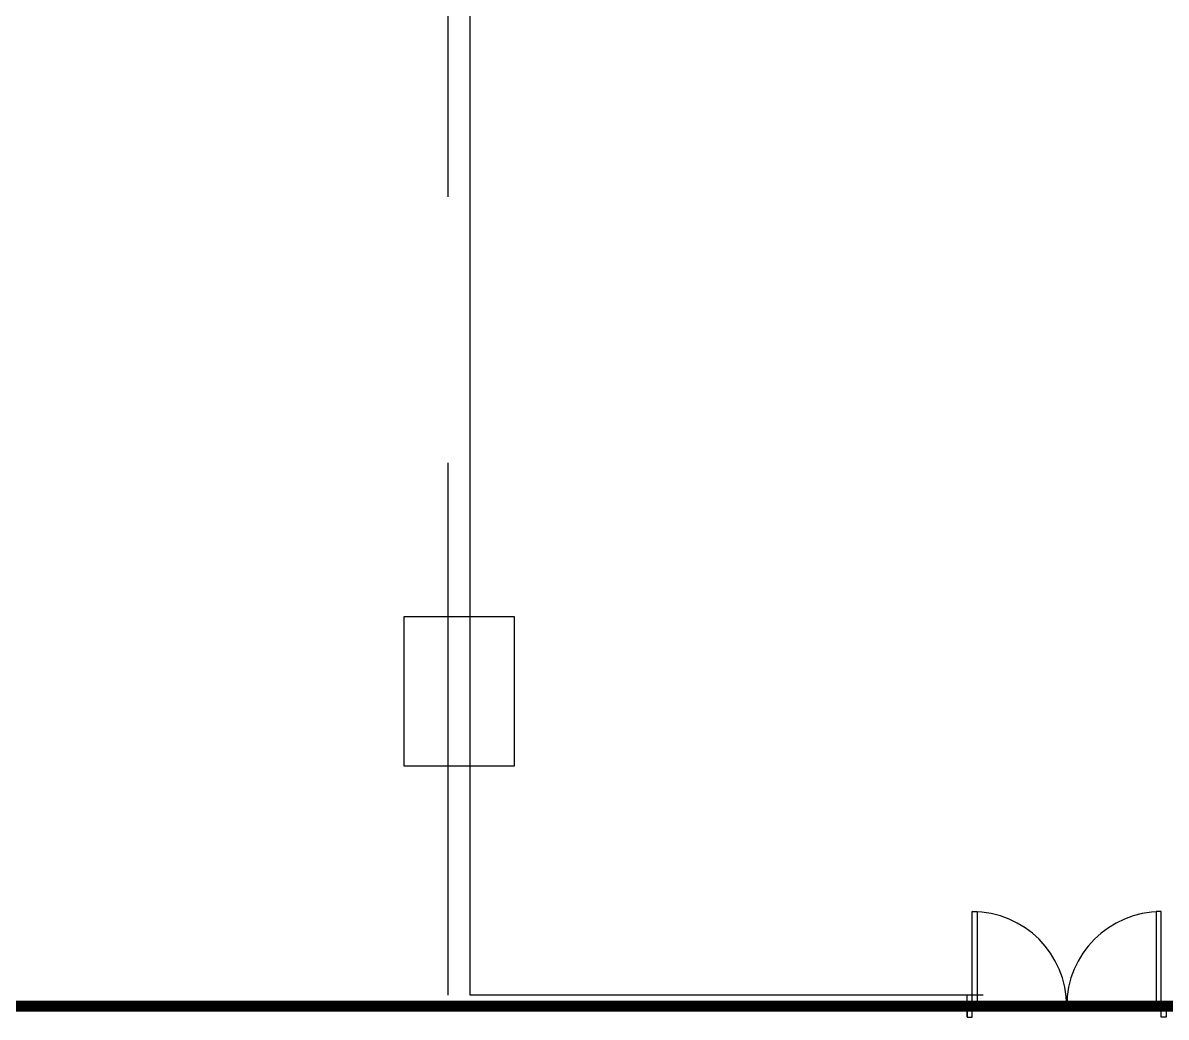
# Model space of a CAD drawing. Header units: feet. Extents: x 1421395 to 1426379, y -945253 to -943919.
# Drawn here: x 1423720.7 to 1424123.6, y -944619.7 to -944269.4 of the extents above; entities that cross this region are included whole.
import ezdxf

# ---------------------------------------------------------------- set-up
doc = ezdxf.new("R2010")
doc.units = ezdxf.units.FT
doc.linetypes.add('HIDDEN', pattern=[0.375, 0.25, -0.125])
doc.linetypes.add('Xref Typical$0$HIDDEN2', pattern=[0.1875, 0.125, -0.0625])
for name, color, linetype in [('E--concrete-2', 4, 'Continuous'), ('F--Blockwall', 3, 'Continuous'), ('L--doors-1', 1, 'Continuous'), ('Xref Typical$0$F--Blockwall', 3, 'Continuous')]:
    doc.layers.add(name, color=color, linetype=linetype)
doc.layers.add('pline', color=210, linetype='Continuous', lineweight=5)

# ---------------------------------------------------------------- blocks, each defined once
blk = doc.blocks.new('D-1800')
at = {"layer": 'L--doors-1', "color": 5}
for points in [[(45, 50), (45, 905), (90, 905), (90, 50)], [(1755, 50), (1755, 905), (1710, 905), (1710, 50)], [(0, -50), (45, -50), (45, 50), (0, 50)], [(1800, -50), (1755, -50), (1755, 50), (1800, 50)]]:
    blk.add_lwpolyline(points, close=True, dxfattribs=at)
at = {"layer": 'L--doors-1'}
for centre, start, end in [((45, 50), 0, 90), ((1755, 50), 90, 180)]:
    blk.add_arc(centre, 855, start, end, dxfattribs=at)

msp = doc.modelspace()

# ---------------------------------------------------------------- linework, layer by layer
at = {"layer": 'E--concrete-2', "extrusion": (-6.243094600333632e-13, 1.259231009146559e-06, 0.9999999999992072), "elevation": -1.14682227260772}
msp.add_lwpolyline([(1423855.015739296, -944531.1470959602), (1423893.934658089, -944531.1470959602), (1423893.934658089, -944478.6065555894), (1423855.015739296, -944478.6065555894)], close=True, dxfattribs=at)
at = {"layer": 'F--Blockwall', "color": 2, "linetype": 'HIDDEN', "ltscale": 500, "extrusion": (-7.30951687574749e-16, 1.259231088949545e-06, 0.9999999999992072)}
for p, q in [((1423878.367317386, -944611.9038680517, 0.04266320380066688), (1423878.367317386, -944018.3903581342, 0.04191583318463046)), ((1424053.502451955, -944611.9038680517, 0.04266320397342707), (1423878.367317386, -944611.9038680517, 0.04266320379496805)), ((1424053.502451955, -944619.6876518102, 0.0426730054918828), (1424053.502451955, -944611.9038680517, 0.0426632039100053))]:
    msp.add_line(p, q, dxfattribs=at)
at = {"layer": 'pline', "color": 82, "linetype": 'Continuous', "extrusion": (-7.30951687574749e-16, 1.259231088949545e-06, 0.9999999999992072), "const_width": 3.891891879323523, "elevation": -1.128953732511853}
msp.add_lwpolyline([(1425602.478171803, -944504.8766147719), (1425602.478171801, -944137.1072279036), (1425602.472228889, -944137.1072279036), (1425602.472228873, -944010.6065554519), (1425602.472228777, -944002.8227716932), (1425602.47222896, -943971.6947109919), (1425509.070021607, -943971.6947109957), (1425509.066823781, -944100.1200616889), (1425363.120878305, -944100.1200616806), (1425363.120878281, -943971.6804837111), (1425147.120921661, -943971.6726543527), (1425147.120878999, -943940.5524967352), (1425170.472272936, -943932.7687129771), (1425170.467183453, -943924.9849149977), (1425084.861575089, -943924.9938347061), (1425083.26670255, -943924.9915849945), (1424002.518612649, -943924.9915849563), (1424000.971785104, -943924.9849271138), (1423913.391044859, -943924.9849271138), (1423913.391044863, -943932.7687322312), (1423936.742396139, -943940.552501769), (1423936.742396588, -943979.471424956), (1423874.478238021, -943979.4714329845), (1423812.205047703, -943979.4714394106), (1423812.205047586, -943940.5525074315), (1423835.556398862, -943932.7687378937), (1423835.556398862, -943924.9849399143), (1423446.367091968, -943924.9916820974), (1423446.367091968, -944615.7957385716), (1423874.478178375, -944615.7957380654), (1425187.985792403, -944615.7957380668), (1425187.985792403, -944504.8766147719), (1425602.478171803, -944504.87661477)], dxfattribs=at)
at = {"layer": 'Xref Typical$0$F--Blockwall', "color": 2, "linetype": 'Xref Typical$0$HIDDEN2', "ltscale": 1500, "extrusion": (-7.30951687574749e-16, 1.259231088949545e-06, 0.9999999999992072)}
msp.add_line((1423870.583533628, -944611.9038680517, 0.04266320379580724), (1423870.583533628, -944018.3903581342, 0.04191583317977104), dxfattribs=at)
at = {"layer": 'Xref Typical$0$F--Blockwall', "color": 2, "linetype": 'Xref Typical$0$HIDDEN2', "ltscale": 1500, "extrusion": (-7.30951687574749e-16, 1.259231088949545e-06, 0.9999999999992072), "elevation": -1.146821464377024}
msp.add_lwpolyline([(1425598.586279924, -943979.4714013147), (1425598.586279924, -944500.9849259504), (1425184.099796268, -944500.9849259504), (1425184.098444414, -944611.9038464283), (1423878.365526365, -944611.9038464287), (1423878.366878219, -943987.2694221702), (1423944.529147902, -943987.2694220175), (1423944.529147902, -943932.7829095256), (1425139.339953746, -943932.7686968506), (1425139.339953746, -943979.4714013077), (1425271.667362061, -943979.4714013077), (1425271.667362061, -944028.1200145405), (1425355.339953052, -944028.1200497841), (1425355.339953048, -944107.9038454295), (1425450.691304098, -944107.9038454309), (1425516.857061733, -944107.8962593839), (1425516.85706174, -944018.3903345903), (1425575.180727696, -944018.3903345927), (1425575.231952108, -943979.4714013147)], close=True, dxfattribs=at)

# ---------------------------------------------------------------- block references
at = {"layer": 'L--doors-1', "extrusion": (-6.243094600333632e-13, 1.259231009146559e-06, 0.9999999999992072), "xscale": 0.03891891879323523, "yscale": 0.03891891879323523, "zscale": 0.03891891879323523}
msp.add_blockref('D-1800', (1424053.502427535, -944617.741705177, -1.146822286008653), dxfattribs=at)

doc.saveas('drawing.dxf')
